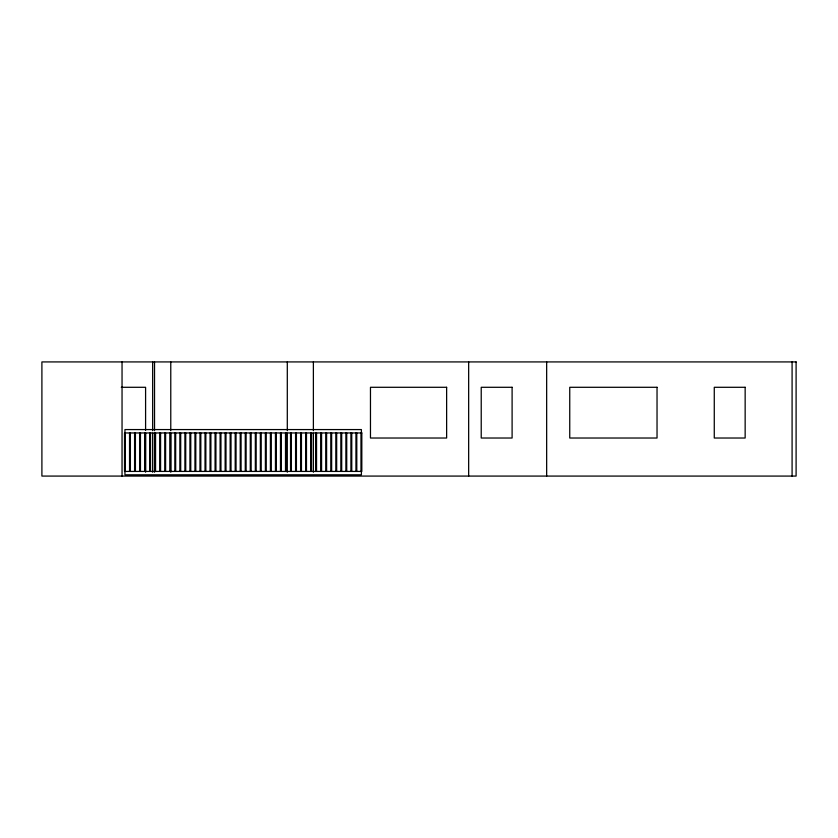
<?xml version="1.0" encoding="UTF-8"?>
<svg xmlns="http://www.w3.org/2000/svg" width="838" height="838" viewBox="0 0 838 838"><rect width="100%" height="100%" fill="white"/><g stroke="black" fill="none" stroke-linecap="round" stroke-linejoin="round"><path stroke-width="1.26" d="M154.527 472.182L154.527 433.267M154.527 430.669L154.527 361.922M121.28 387.292L145.592 387.292L145.592 430.376M792.088 361.922L792.088 476.078M546.659 361.922L546.659 476.078M468.662 361.922L468.662 476.078M361.398 432.953L361.398 429.569L124.946 429.569L124.946 432.953M361.398 471.427L361.398 474.811L124.946 474.811L124.946 471.427M360.979 432.953L360.979 471.427M356.789 432.953L356.789 471.427M355.941 432.953L355.941 471.427M351.761 432.953L351.761 471.427M350.913 432.953L350.913 471.427M346.723 432.953L346.723 471.427M345.885 432.953L345.885 471.427M341.695 432.953L341.695 471.427M340.846 432.953L340.846 471.427M336.666 432.953L336.666 471.427M335.818 432.953L335.818 471.427M331.639 432.953L331.639 471.427M330.79 432.953L330.79 471.427M326.6 432.953L326.6 471.427M325.762 432.953L325.762 471.427M321.572 432.953L321.572 471.427M320.724 432.953L320.724 471.427M316.544 432.953L316.544 471.427M315.696 432.953L315.696 471.427M313.381 361.922L313.381 430.669M313.381 433.267L313.381 472.182M311.506 432.953L311.506 471.427M310.668 432.953L310.668 471.427M306.478 432.953L306.478 471.427M305.629 432.953L305.629 471.427M301.45 432.953L301.45 471.427M300.601 432.953L300.601 471.427M296.422 432.953L296.422 471.427M295.573 432.953L295.573 471.427M291.383 432.953L291.383 471.427M290.545 432.953L290.545 471.427M287.298 361.922L287.298 430.669M287.298 433.267L287.298 472.182M286.355 432.953L286.355 471.427M285.507 432.953L285.507 471.427M281.327 432.953L281.327 471.427M280.479 432.953L280.479 471.427M276.289 432.953L276.289 471.427M275.451 432.953L275.451 471.427M271.261 432.953L271.261 471.427M270.412 432.953L270.412 471.427M266.233 432.953L266.233 471.427M265.384 432.953L265.384 471.427M261.205 432.953L261.205 471.427M260.356 432.953L260.356 471.427M256.166 432.953L256.166 471.427M255.328 432.953L255.328 471.427M251.138 432.953L251.138 471.427M250.29 432.953L250.29 471.427M246.11 432.953L246.11 471.427M245.262 432.953L245.262 471.427M241.072 432.953L241.072 471.427M240.234 432.953L240.234 471.427M236.044 432.953L236.044 471.427M235.195 432.953L235.195 471.427M231.016 432.953L231.016 471.427M230.167 432.953L230.167 471.427M225.988 432.953L225.988 471.427M225.139 432.953L225.139 471.427M220.949 432.953L220.949 471.427M220.111 432.953L220.111 471.427M215.921 432.953L215.921 471.427M215.073 432.953L215.073 471.427M210.893 432.953L210.893 471.427M210.045 432.953L210.045 471.427M205.855 432.953L205.855 471.427M205.017 432.953L205.017 471.427M200.827 432.953L200.827 471.427M199.978 432.953L199.978 471.427M195.799 432.953L195.799 471.427M194.95 432.953L194.95 471.427M190.771 432.953L190.771 471.427M189.922 432.953L189.922 471.427M185.732 432.953L185.732 471.427M184.894 432.953L184.894 471.427M180.704 432.953L180.704 471.427M179.856 432.953L179.856 471.427M175.676 432.953L175.676 471.427M174.828 432.953L174.828 471.427M170.774 361.922L170.774 430.669M170.774 433.267L170.774 472.182M170.638 432.953L170.638 471.427M169.8 432.953L169.8 471.427M165.61 432.953L165.61 471.427M164.761 432.953L164.761 471.427M160.582 432.953L160.582 471.427M159.733 432.953L159.733 471.427M155.554 432.953L155.554 471.427M154.705 432.953L154.705 471.427M152.652 361.922L152.652 430.669M152.652 433.267L152.652 472.182M150.515 432.953L150.515 471.427M149.677 432.953L149.677 471.427M145.592 432.984L145.592 472.161M145.487 432.953L145.487 471.427M144.639 432.953L144.639 471.427M140.459 432.953L140.459 471.427M139.611 432.953L139.611 471.427M135.421 432.953L135.421 471.427M134.583 432.953L134.583 471.427M130.393 432.953L130.393 471.427M129.544 432.953L129.544 471.427M125.365 432.953L125.365 471.427M122.044 361.922L122.044 476.078M796.1 361.922L41.9 361.922L41.9 476.078L796.1 476.078L796.1 361.922M446.633 387.292L370.469 387.292L370.469 438.023L446.633 438.023L446.633 387.292M512.102 387.292L481.222 387.292L481.222 438.023L512.102 438.023L512.102 387.292M657.034 387.292L569.746 387.292L569.746 438.023L657.034 438.023L657.034 387.292M745.15 387.292L714.269 387.292L714.269 438.023L745.15 438.023L745.15 387.292M361.817 432.953L124.516 432.953L124.516 471.427L361.817 471.427L361.817 432.953"/></g></svg>
